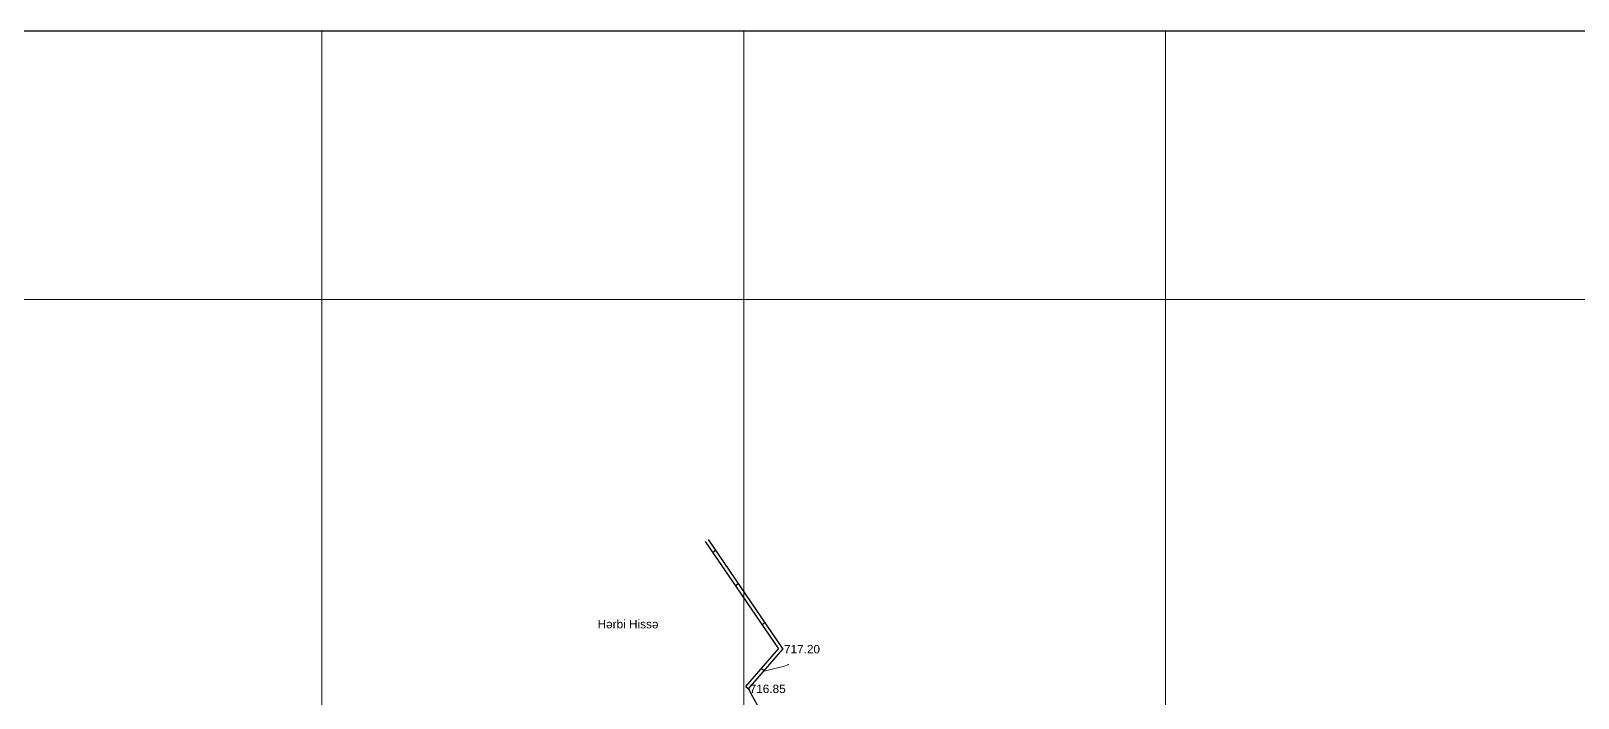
# Model space of a CAD drawing. Header units: feet. Extents: x 3381 to 1374491, y 675186 to 8751562.
# Drawn here: x 675184.9 to 675368.3, y 4376076.8 to 4376155.8 of the extents above; entities that cross this region are included whole.
import ezdxf

# ---------------------------------------------------------------- set-up
doc = ezdxf.new("R2010")
doc.units = ezdxf.units.FT
doc.header["$MEASUREMENT"] = 0
doc.header["$PDMODE"] = 34
doc.header["$PDSIZE"] = 0.01
doc.linetypes.add('ACAD_ISO03W100', pattern=[30, 12, -18])
doc.layers.get('0').update_dxf_attribs({"linetype": 'CONTINUOUS'})
for name, color, linetype in [('0_Point_Height', 2, 'CONTINUOUS'), ('0_Point_Point', 7, 'CONTINUOUS'), ('ramka', 7, 'CONTINUOUS')]:
    doc.layers.add(name, color=color, linetype=linetype)
for name, color, linetype, lineweight in [('HORIZANTAL', 24, 'CONTINUOUS', 13), ('km setka', 170, 'CONTINUOUS', 15), ('kontur', 5, 'CONTINUOUS', 0)]:
    doc.layers.add(name, color=color, linetype=linetype, lineweight=lineweight)
doc.styles.get("Standard").update_dxf_attribs({"font": 'arial.ttf', "height": 2.5})

msp = doc.modelspace()

# ---------------------------------------------------------------- linework, layer by layer
at = {"linetype": 'Continuous'}
for p, q in [((675265.188, 4376095.599, 716.848), (675274.054, 4376082.643, 716.848)), ((675264.858, 4376095.373, 716.848), (675273.55, 4376082.672, 716.848)), ((675266.073, 4376094.305), (675265.754, 4376094.063)), ((675268.756, 4376090.385), (675268.437, 4376090.143)), ((675271.929, 4376085.748), (675271.61, 4376085.506)), ((675271.544, 4376080.355), (675271.839, 4376080.085)), ((675269.683, 4376078.206, 716.848), (675269.985, 4376077.944, 716.848))]:
    msp.add_line(p, q, dxfattribs=at)
at = {"linetype": 'Continuous', "elevation": 716.848}
for points in [[(675269.683, 4376078.206), (675273.55, 4376082.672)], [(675269.985, 4376077.944), (675274.054, 4376082.643)]]:
    msp.add_lwpolyline(points, dxfattribs=at)
at = {"linetype": 'Continuous'}
msp.add_open_spline([(675269.972, 4376077.97), (675271.793, 4376074.5), (675278.099, 4376062.482), (675287.996, 4376044.5), (675301.991, 4376025.236), (675312.762, 4376005.038), (675323.725, 4375987.152), (675332.853, 4375969.749), (675346.268, 4375951.228), (675362.867, 4375936.939), (675374.402, 4375922.102), (675382.333, 4375911.619), (675393.651, 4375899.701), (675401.9, 4375889.009), (675406.344, 4375883.249)], degree=3, knots=[0, 0, 0, 0, 11.7595104, 40.7232097, 61.4623304, 83.0549787, 109.2907167, 124.3927439, 141.9627176, 177.5330077, 189.5588214, 198.2764878, 216.9554477, 238.7688662, 238.7688662, 238.7688662, 238.7688662], dxfattribs=at)
at = {"layer": '0_Point_Point'}
for p in [(675274.054, 4376082.643, 717.197), (675269.985, 4376077.944, 716.848)]:
    msp.add_point(p, dxfattribs=at)
at = {"layer": 'HORIZANTAL', "color": 16, "linetype": 'Continuous', "lineweight": 20, "elevation": 717}
msp.add_lwpolyline([(675271.757, 4376079.991), (675271.829, 4376080.008), (675272.001, 4376080.051), (675272.316, 4376080.128), (675272.801, 4376080.247), (675273.422, 4376080.4), (675273.944, 4376080.532), (675274.241, 4376080.615), (675274.457, 4376080.699), (675274.63, 4376080.779), (675274.765, 4376080.842)], dxfattribs=at)
at = {"layer": 'km setka', "flags": 128}
for points in [[(675219.419, 4376155.847), (675219.419, 4375700.062)], [(675269.419, 4376155.847), (675269.419, 4375700.062)], [(675319.419, 4376155.847), (675319.419, 4375700.062)], [(675069.612, 4376124.058), (675546.772, 4376124.058)]]:
    msp.add_lwpolyline(points, dxfattribs=at)
at = {"layer": 'ramka', "elevation": -54.041}
msp.add_lwpolyline([(675069.612, 4375700.062), (675069.612, 4376155.847), (675546.772, 4376155.847)], dxfattribs=at)
msp.add_lwpolyline([(675069.612, 4376155.847), (675546.772, 4376155.847), (675546.772, 4375700.062), (675069.612, 4375700.062)], close=True, dxfattribs=at)

# ---------------------------------------------------------------- texts
at = {"layer": '0_Point_Height', "color": 0}
for s, p in [('717.20', (675274.19, 4376082.129, 717.197)), ('716.85', (675270.121, 4376077.43, 716.848))]:
    msp.add_text(s, height=1, dxfattribs=at).set_placement(p)
at = {"layer": 'kontur', "color": 0, "linetype": 'ACAD_ISO03W100', "lineweight": 0, "ltscale": 0.35, "insert": (675252.095, 4376086.097), "char_height": 1, "attachment_point": 1}
msp.add_mtext_dynamic_manual_height_columns('{\\fArial|b0|i0|c204|p34;H\\fArial|b0|i0|c238|p34;ərbi Hissə}', width=10.61016, gutter_width=12.5, heights=[0], dxfattribs=at)

doc.saveas('drawing.dxf')
